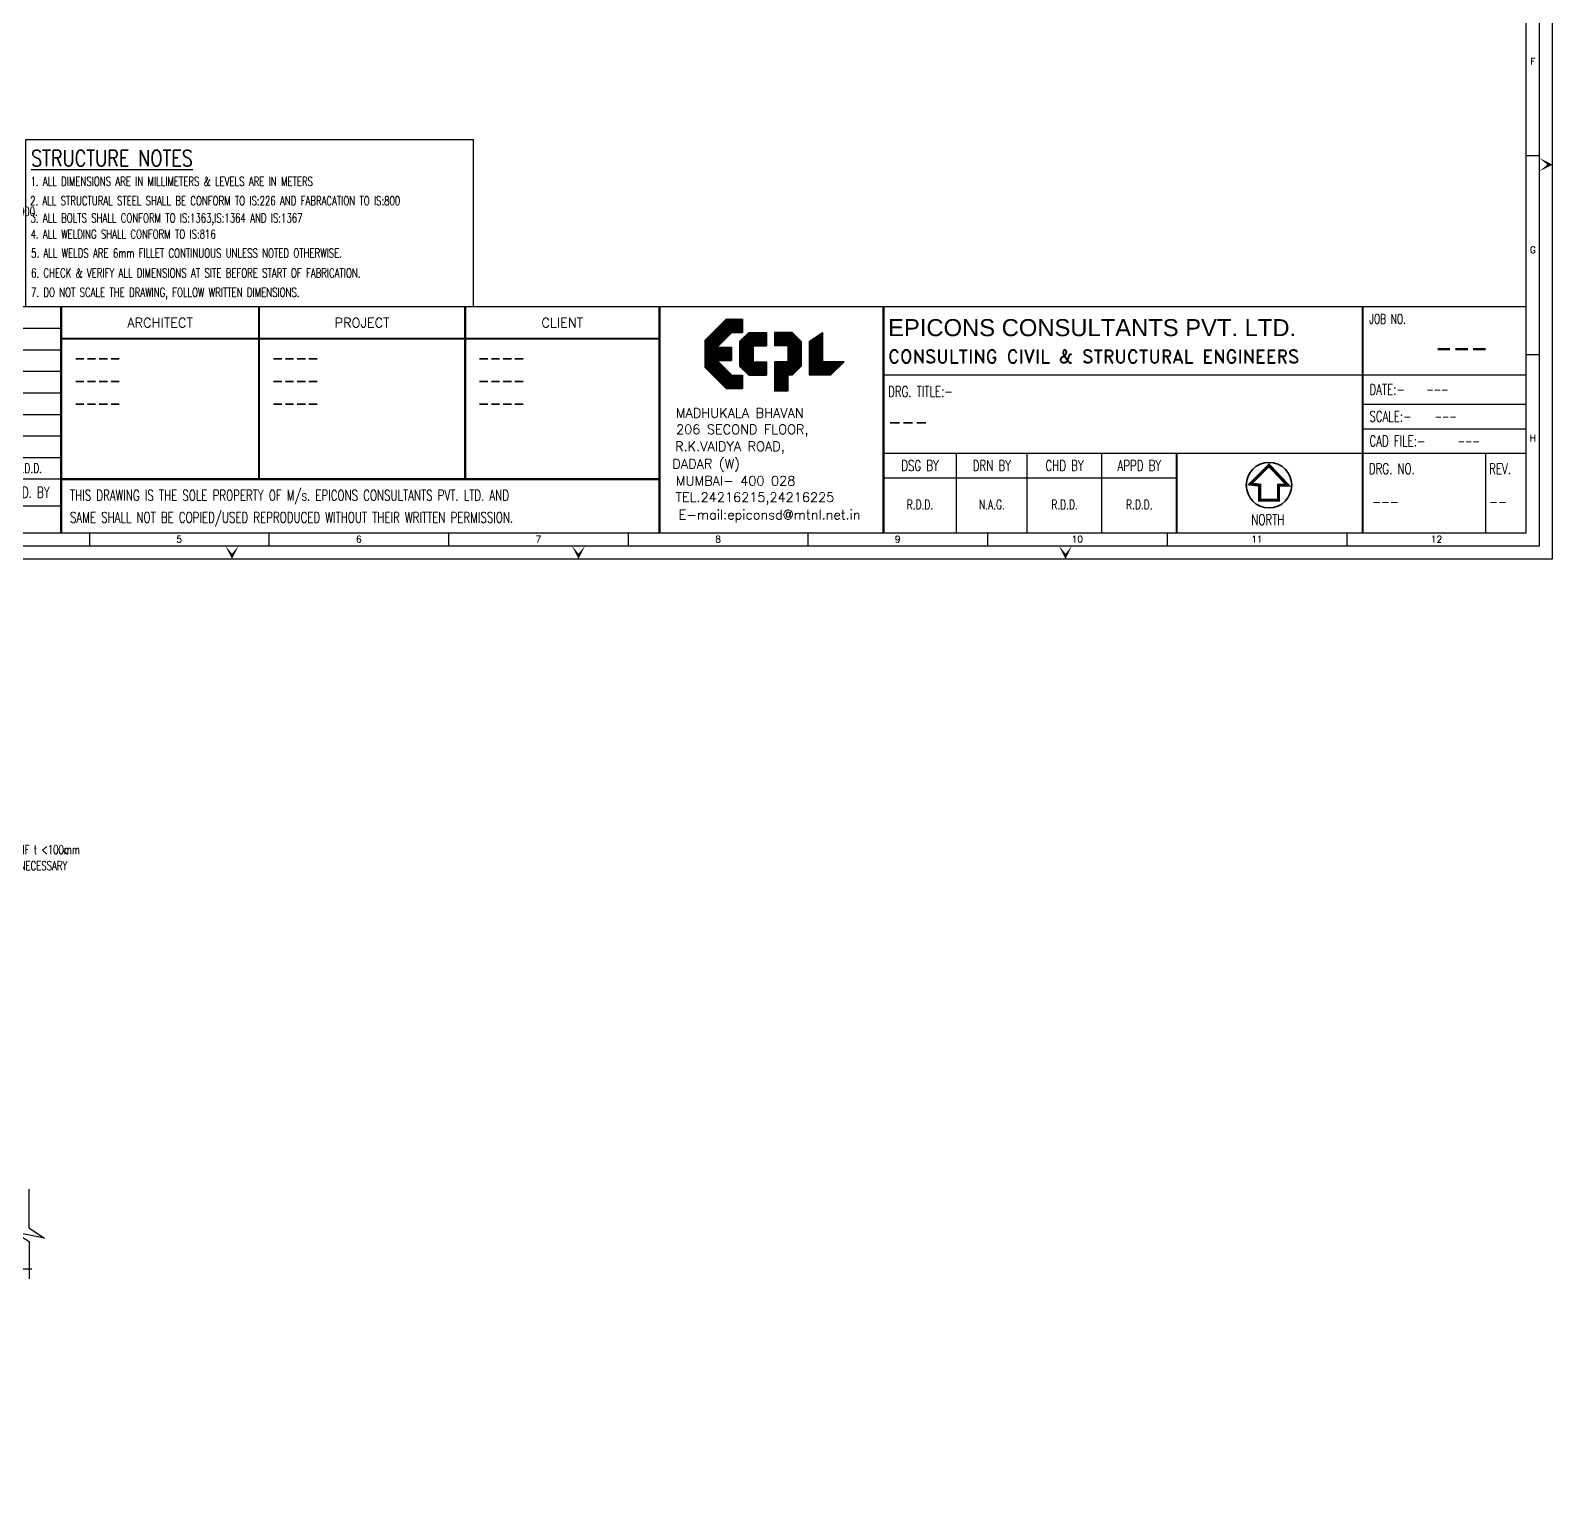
# Model space of a CAD drawing. Header units: inches. Extents: x 61991 to 161106, y 29687 to 64402.
# Drawn here: x 67767 to 69298, y 35066 to 36550 of the extents above; entities that cross this region are included whole.
import ezdxf
from ezdxf.enums import TextEntityAlignment as Align

# ---------------------------------------------------------------- set-up
doc = ezdxf.new("R2010")
doc.units = ezdxf.units.IN
doc.header["$MEASUREMENT"] = 0
doc.header["$PDMODE"] = 2
for name, color, linetype in [('5CONCYAN', 4, 'Continuous'), ('dim', 5, 'Continuous'), ('LINE CUT', 8, 'Continuous'), ('PNA', 8, 'Continuous'), ('text', 4, 'Continuous'), ('TEXT (SHEET)', 4, 'Continuous'), ('TEXT MIDIUM', 2, 'Continuous'), ('TEXT NORMAL', 4, 'Continuous'), ('title', 6, 'Continuous')]:
    doc.layers.add(name, color=color, linetype=linetype)
doc.styles.add('ROMAND', font='ROMAND.shx', dxfattribs={"width": 0.8, "height": 225})
doc.styles.add('ROMANS', font='R.SHX', dxfattribs={"width": 0.7})
doc.styles.add('ROMANT', font='ARIAL.TTF')
doc.dimstyles.new('DIM96', dxfattribs={"dimscale": 0, "dimtxt": 9, "dimasz": 9, "dimexe": 4, "dimexo": 4, "dimgap": 4, "dimtad": 1, "dimdec": 0, "dimzin": 1, "dimdsep": 46, "dimlunit": 4, "dimtxsty": 'ROMANS', "dimcen": 0, "dimclrd": 5, "dimclre": 5, "dimclrt": 4, "dimadec": 0, "dimazin": 0, "dimtfac": 1, "dimtdec": 0, "dimtix": 1, "dimtmove": 2, "dimatfit": 3, "dimfxl": 0, "dimfrac": 1, "dimtzin": 0, "dimlwd": -1, "dimlwe": -1, "dimarcsym": 0})

# ---------------------------------------------------------------- blocks, each defined once
blk = doc.blocks.new('FOLDER')
at = {"layer": 'PNA'}
for points in [[(-1250, 2500), (0, 0), (0, 1000)], [(1250, 2500), (0, 0), (0, 1000)]]:
    blk.add_solid(points, dxfattribs=at)
blk = doc.blocks.new('*X3')
at = {"color": 0}
for p, q in [((97993, 4849), (98484, 5340)), ((97993, 4867), (98466, 5340)), ((97993, 4885), (98448, 5340)), ((97993, 4902), (98431, 5340)), ((97993, 4920), (98413, 5340)), ((97993, 4938), (98395, 5340)), ((97993, 4955), (98378, 5340)), ((97993, 4973), (98360, 5340)), ((97993, 4991), (98342, 5340)), ((97993, 5008), (98325, 5340)), ((97993, 5026), (98307, 5340)), ((97993, 5044), (98289, 5340)), ((97993, 5061), (98272, 5340)), ((97993, 5079), (98254, 5340)), ((97993, 5097), (98236, 5340)), ((97993, 5114), (98219, 5340)), ((97993, 5132), (98201, 5340)), ((97993, 5150), (98183, 5340)), ((97993, 5167), (98166, 5340)), ((98251, 5090), (98493, 5332)), ((98269, 5090), (98493, 5314)), ((98287, 5090), (98493, 5296)), ((98305, 5090), (98493, 5279)), ((98322, 5090), (98493, 5261)), ((98340, 5090), (98493, 5243)), ((98358, 5090), (98493, 5225)), ((98375, 5090), (98493, 5208)), ((98393, 5090), (98493, 5190)), ((98411, 5090), (98493, 5172)), ((98428, 5090), (98493, 5155)), ((98446, 5090), (98493, 5137)), ((98464, 5090), (98493, 5119)), ((98643, 5093), (98890, 5340)), ((98643, 5110), (98873, 5340)), ((98643, 5128), (98855, 5340)), ((98643, 5146), (98837, 5340)), ((98643, 5163), (98820, 5340)), ((98643, 5181), (98802, 5340)), ((98643, 5199), (98784, 5340)), ((98643, 5216), (98767, 5340)), ((98643, 5234), (98749, 5340)), ((98643, 5252), (98731, 5340)), ((98643, 5269), (98714, 5340)), ((98643, 5287), (98696, 5340)), ((98643, 5305), (98678, 5340)), ((98643, 5322), (98661, 5340)), ((98658, 5090), (98908, 5340)), ((98676, 5090), (98926, 5340)), ((98693, 5090), (98943, 5340)), ((98711, 5090), (98961, 5340)), ((98729, 5090), (98976, 5337)), ((98746, 5090), (98984, 5328)), ((98764, 5090), (98993, 5319)), ((98782, 5090), (99002, 5310)), ((98799, 5090), (99011, 5302)), ((98817, 5090), (99020, 5293)), ((98835, 5090), (99029, 5284)), ((98853, 5090), (99037, 5275)), ((98870, 5090), (99046, 5266)), ((98888, 5090), (99055, 5257)), ((98893, 5077), (99064, 5249)), ((98893, 5060), (99073, 5240)), ((98893, 5042), (99082, 5231)), ((98893, 5024), (99090, 5222)), ((98893, 5007), (99099, 5213)), ((98893, 4989), (99108, 5204)), ((98893, 4971), (99117, 5196)), ((98893, 4954), (99126, 5187)), ((98893, 4936), (99135, 5178)), ((98893, 4918), (99143, 5168)), ((98893, 4901), (99143, 5151)), ((98893, 4883), (99143, 5133)), ((99293, 5089), (99543, 5339)), ((99293, 5071), (99543, 5321)), ((99293, 5106), (99492, 5306)), ((99293, 5053), (99543, 5303)), ((99293, 5036), (99543, 5286)), ((99293, 5124), (99437, 5268)), ((99293, 5018), (99543, 5268)), ((99293, 5000), (99543, 5250)), ((99293, 4982), (99543, 5232)), ((99293, 5142), (99381, 5230)), ((99293, 4965), (99543, 5215)), ((99293, 4947), (99543, 5197)), ((99293, 5159), (99326, 5192)), ((99293, 4929), (99543, 5179)), ((99293, 4912), (99543, 5162)), ((99293, 4894), (99543, 5144)), ((99293, 4876), (99543, 5126)), ((97993, 4832), (98243, 5082)), ((97993, 4814), (98243, 5064)), ((97993, 4796), (98243, 5046)), ((97993, 4779), (98243, 5029)), ((97993, 4761), (98243, 5011)), ((97993, 4743), (98243, 4993)), ((97993, 4725), (98243, 4975)), ((97994, 4709), (98243, 4958)), ((98003, 4700), (98243, 4940)), ((98012, 4692), (98243, 4922)), ((98021, 4683), (98243, 4905)), ((98030, 4674), (98243, 4887)), ((98038, 4665), (98243, 4869)), ((98047, 4656), (98243, 4852)), ((98481, 5090), (98493, 5102)), ((98643, 4527), (99143, 5027)), ((98643, 4509), (99143, 5009)), ((98643, 4492), (99143, 4992)), ((98643, 4474), (99143, 4974)), ((98643, 4456), (99143, 4956)), ((98643, 4439), (99143, 4939)), ((98643, 4421), (99143, 4921)), ((98643, 4403), (99143, 4903)), ((98643, 4386), (99143, 4886)), ((98643, 4368), (99143, 4868)), ((98643, 4350), (99143, 4850)), ((98893, 4865), (99143, 5115)), ((98893, 4848), (99143, 5098)), ((98893, 4830), (99143, 5080)), ((98893, 4812), (99143, 5062)), ((98893, 4795), (99143, 5045)), ((99293, 4859), (99543, 5109)), ((99293, 4841), (99543, 5091)), ((99293, 4823), (99543, 5073)), ((99293, 4806), (99543, 5056)), ((99293, 4788), (99543, 5038)), ((99293, 4770), (99543, 5020)), ((99293, 4753), (99543, 5003)), ((99293, 4735), (99543, 4985)), ((99293, 4717), (99543, 4967)), ((99293, 4700), (99543, 4950)), ((99293, 4682), (99543, 4932)), ((99293, 4664), (99543, 4914)), ((99293, 4647), (99543, 4897)), ((99293, 4629), (99543, 4879)), ((99293, 4611), (99543, 4861)), ((99293, 4594), (99543, 4844)), ((98056, 4647), (98243, 4834)), ((98065, 4639), (98243, 4816)), ((98074, 4630), (98243, 4799)), ((98083, 4621), (98252, 4790)), ((98092, 4612), (98270, 4790)), ((98100, 4603), (98287, 4790)), ((98109, 4594), (98305, 4790)), ((98118, 4585), (98323, 4790)), ((98127, 4577), (98340, 4790)), ((98136, 4568), (98358, 4790)), ((98145, 4559), (98376, 4790)), ((98153, 4550), (98393, 4790)), ((98162, 4541), (98411, 4790)), ((98179, 4540), (98429, 4790)), ((98196, 4540), (98446, 4790)), ((98214, 4540), (98464, 4790)), ((98232, 4540), (98482, 4790)), ((98249, 4540), (98493, 4784)), ((98267, 4540), (98493, 4766)), ((98285, 4540), (98493, 4748)), ((98303, 4540), (98493, 4730)), ((98320, 4540), (98493, 4713)), ((98338, 4540), (98493, 4695)), ((98356, 4540), (98493, 4677)), ((98373, 4540), (98493, 4660)), ((98391, 4540), (98493, 4642)), ((98409, 4540), (98493, 4624)), ((98426, 4540), (98493, 4607)), ((98444, 4540), (98493, 4589)), ((98462, 4540), (98493, 4571)), ((98479, 4540), (98493, 4554)), ((98643, 4332), (99143, 4832)), ((98643, 4315), (99143, 4815)), ((98643, 4297), (99143, 4797)), ((98643, 4545), (98888, 4790)), ((98643, 4562), (98871, 4790)), ((98643, 4580), (98853, 4790)), ((98643, 4598), (98835, 4790)), ((98643, 4615), (98818, 4790)), ((98643, 4633), (98800, 4790)), ((98643, 4651), (98782, 4790)), ((98643, 4668), (98765, 4790)), ((98643, 4686), (98747, 4790)), ((98643, 4704), (98729, 4790)), ((98643, 4721), (98712, 4790)), ((98643, 4739), (98694, 4790)), ((98643, 4757), (98676, 4790)), ((98643, 4774), (98659, 4790)), ((98904, 4540), (99143, 4779)), ((98921, 4540), (99143, 4762)), ((98939, 4540), (99143, 4744)), ((98957, 4540), (99143, 4726)), ((99292, 4540), (99542, 4790)), ((99293, 4576), (99543, 4826)), ((99293, 4558), (99543, 4808)), ((99310, 4540), (99560, 4790)), ((99328, 4540), (99578, 4790)), ((99345, 4540), (99595, 4790)), ((99363, 4540), (99613, 4790)), ((99381, 4540), (99631, 4790)), ((99399, 4540), (99649, 4790)), ((99416, 4540), (99666, 4790)), ((99434, 4540), (99684, 4790)), ((99452, 4540), (99702, 4790)), ((99469, 4540), (99719, 4790)), ((99487, 4540), (99737, 4790)), ((99505, 4540), (99755, 4790)), ((99522, 4540), (99772, 4790)), ((99540, 4540), (99790, 4790)), ((99558, 4540), (99808, 4790)), ((99575, 4540), (99825, 4790)), ((99593, 4540), (99843, 4790)), ((99611, 4540), (99861, 4790)), ((99628, 4540), (99878, 4790)), ((99646, 4540), (99896, 4790)), ((99664, 4540), (99914, 4790)), ((99681, 4540), (99931, 4790)), ((98643, 4279), (98893, 4529)), ((98643, 4262), (98893, 4512)), ((98643, 4244), (98893, 4494)), ((98657, 4240), (98893, 4476)), ((98674, 4240), (98893, 4459)), ((98692, 4240), (98893, 4441)), ((98710, 4240), (98893, 4423)), ((98727, 4240), (98893, 4406)), ((98745, 4240), (98893, 4388)), ((98763, 4240), (98893, 4370)), ((98780, 4240), (98893, 4353)), ((98798, 4240), (98893, 4335)), ((98816, 4240), (98893, 4317)), ((98833, 4240), (98893, 4300)), ((98851, 4240), (98893, 4282)), ((98869, 4240), (98893, 4264)), ((98886, 4240), (98893, 4247))]:
    blk.add_line(p, q, dxfattribs=at)
blk = doc.blocks.new('*X2')
at = {"color": 0}
for p, q in [((97343, 4906), (98027, 5590)), ((97343, 4924), (98009, 5590)), ((97343, 4942), (97991, 5590)), ((97343, 4959), (97974, 5590)), ((97343, 4977), (97956, 5590)), ((97343, 4995), (97938, 5590)), ((97343, 5012), (97921, 5590)), ((97343, 5030), (97903, 5590)), ((97343, 5048), (97885, 5590)), ((97343, 5065), (97868, 5590)), ((97343, 5083), (97850, 5590)), ((97343, 5101), (97832, 5590)), ((97343, 5118), (97815, 5590)), ((97343, 5136), (97797, 5590)), ((97343, 5154), (97779, 5590)), ((97343, 5171), (97762, 5590)), ((97343, 5189), (97744, 5590)), ((97343, 4889), (98043, 5589)), ((97343, 4871), (98043, 5571)), ((97343, 4853), (98043, 5553)), ((97847, 5340), (98043, 5536)), ((97865, 5340), (98043, 5518)), ((97883, 5340), (98043, 5500)), ((97900, 5340), (98043, 5483)), ((97918, 5340), (98043, 5465)), ((97936, 5340), (98043, 5447)), ((97953, 5340), (98043, 5430)), ((97971, 5340), (98043, 5412)), ((97989, 5340), (98043, 5394)), ((98007, 5340), (98043, 5377)), ((98024, 5340), (98043, 5359)), ((98042, 5340), (98043, 5341)), ((97343, 4694), (97714, 5065)), ((97343, 4712), (97696, 5065)), ((97343, 4730), (97678, 5065)), ((97343, 4747), (97661, 5065)), ((97343, 4765), (97643, 5065)), ((97343, 4783), (97625, 5065)), ((97343, 4800), (97608, 5065)), ((97343, 4818), (97590, 5065)), ((97343, 4836), (97572, 5065)), ((97350, 4683), (97732, 5065)), ((97359, 4674), (97749, 5065)), ((97367, 4666), (97767, 5065)), ((97376, 4657), (97785, 5065)), ((97385, 4648), (97802, 5065)), ((97394, 4639), (97820, 5065)), ((97588, 4815), (97838, 5065)), ((97605, 4815), (97843, 5053)), ((97623, 4815), (97843, 5035)), ((97641, 4815), (97843, 5017)), ((97658, 4815), (97843, 5000)), ((97676, 4815), (97843, 4982)), ((97694, 4815), (97843, 4964)), ((97711, 4815), (97843, 4947)), ((97729, 4815), (97843, 4929)), ((97747, 4815), (97843, 4911)), ((97764, 4815), (97843, 4894)), ((97782, 4815), (97843, 4876)), ((97800, 4815), (97843, 4858)), ((97817, 4815), (97843, 4841)), ((97403, 4630), (97579, 4807)), ((97412, 4621), (97588, 4798)), ((97420, 4613), (97597, 4789)), ((97429, 4604), (97606, 4781)), ((97438, 4595), (97615, 4772)), ((97447, 4586), (97624, 4763)), ((97456, 4577), (97633, 4754)), ((97465, 4568), (97641, 4745)), ((97473, 4560), (97650, 4736)), ((97482, 4551), (97659, 4728)), ((97491, 4542), (97668, 4719)), ((97500, 4533), (97677, 4710)), ((97509, 4524), (97686, 4701)), ((97518, 4515), (97694, 4692)), ((97526, 4507), (97703, 4683)), ((97535, 4498), (97712, 4674)), ((97544, 4489), (97721, 4666)), ((97553, 4480), (97730, 4657)), ((97562, 4471), (97739, 4648)), ((97571, 4462), (97747, 4639)), ((97579, 4454), (97756, 4630)), ((97588, 4445), (97765, 4621)), ((97597, 4436), (97774, 4613)), ((97606, 4427), (97783, 4604)), ((97615, 4418), (97792, 4595)), ((97624, 4409), (97800, 4586)), ((97633, 4400), (97809, 4577)), ((97641, 4392), (97818, 4568)), ((97650, 4383), (97827, 4560)), ((97659, 4374), (97836, 4551)), ((97835, 4815), (97843, 4823)), ((97668, 4365), (97845, 4542)), ((97677, 4356), (97861, 4540)), ((97686, 4347), (97878, 4540)), ((97694, 4339), (97896, 4540)), ((97703, 4330), (97914, 4540)), ((97712, 4321), (97931, 4540)), ((97721, 4312), (97949, 4540)), ((97730, 4303), (97967, 4540)), ((97739, 4294), (97984, 4540)), ((97752, 4290), (98002, 4540)), ((97770, 4290), (98020, 4540)), ((97787, 4290), (98037, 4540)), ((97805, 4290), (98043, 4528)), ((97823, 4290), (98043, 4510)), ((97840, 4290), (98043, 4493)), ((97858, 4290), (98043, 4475)), ((97876, 4290), (98043, 4457)), ((97893, 4290), (98043, 4440)), ((97911, 4290), (98043, 4422)), ((97929, 4290), (98043, 4404)), ((97946, 4290), (98043, 4387)), ((97964, 4290), (98043, 4369)), ((97982, 4290), (98043, 4351)), ((97999, 4290), (98043, 4334)), ((98017, 4290), (98043, 4316)), ((98035, 4290), (98043, 4298))]:
    blk.add_line(p, q, dxfattribs=at)
blk = doc.blocks.new('A$C7F8D7C2E')
at = {"layer": '5CONCYAN'}
for p, q in [((0, 13.45), (5.66, 19.11)), ((5.66, 19.11), (9.91, 19.11)), ((9.91, 19.11), (9.91, 15.57)), ((0, 13.45), (0, 6.37)), ((3.24, 11.68), (7.13, 15.57)), ((7.13, 15.57), (9.91, 15.57)), ((9.2, 13.16), (11.62, 15.57)), ((9.2, 13.16), (9.2, 6.66)), ((11.62, 15.57), (16.28, 15.57)), ((16.28, 15.57), (16.28, 12.03)), ((23.07, 15.57), (18.41, 15.57)), ((18.41, 15.57), (18.41, 12.03)), ((25.48, 13.16), (23.07, 15.57)), ((25.48, 13.16), (25.48, 6.66)), ((27.61, 13.16), (31.15, 15.57)), ((27.61, 13.16), (27.61, 4.25)), ((31.15, 15.57), (31.15, 7.79)), ((3.24, 11.68), (7.08, 11.68)), ((3.24, 8.14), (7.08, 8.14)), ((3.24, 8.14), (7.13, 4.25)), ((7.08, 11.68), (7.08, 8.14)), ((12.74, 12.03), (16.28, 12.03)), ((12.74, 12.03), (12.74, 7.79)), ((21.95, 12.03), (18.41, 12.03)), ((21.95, 12.03), (21.95, 7.79)), ((0, 6.37), (5.66, 0.71)), ((7.13, 4.25), (9.91, 4.25)), ((9.2, 6.66), (11.62, 4.25)), ((9.91, 4.25), (9.91, 0.71)), ((11.62, 4.25), (16.28, 4.25)), ((12.74, 7.79), (16.28, 7.79)), ((16.28, 7.79), (16.28, 4.25)), ((21.95, 7.79), (18.41, 7.79)), ((18.41, 7.79), (18.41, 0)), ((21.95, 4.25), (21.95, 0)), ((23.07, 4.25), (21.95, 4.25)), ((25.48, 6.66), (23.07, 4.25)), ((33.27, 4.25), (27.61, 4.25)), ((36.81, 7.79), (31.15, 7.79)), ((36.81, 7.79), (33.27, 4.25)), ((5.66, 0.71), (9.91, 0.71)), ((21.95, 0), (18.41, 0))]:
    blk.add_line(p, q, dxfattribs=at)
at = {"layer": 'text', "xscale": 0.01415824915824916, "yscale": 0.01415824915824916, "zscale": 0.01415824915824916}
for name in ['*X2', '*X3']:
    blk.add_blockref(name, (-1378.2, -60.03), dxfattribs=at)
blk = doc.blocks.new('A$C015200A1')
at = {"layer": 'text', "color": 4, "style": 'ROMANS'}
for s, p in [('MADHUKALA BHAVAN', (21.25, -4.8)), ('206 SECOND FLOOR,', (21.9, -9.52)), ('R.K.VAIDYA ROAD,', (18.64, -14)), ('DADAR (W)', (12.33, -18.42)), ('MUMBAI- 400 028', (20.12, -22.73)), ('TEL.24216215,24216225', (25.23, -27.45)), ('E-mail:epiconsd@mtnl.net.in ', (29.98, -32.05))]:
    blk.add_text(s, height=2.5, dxfattribs=at).set_placement(p, align=Align.MIDDLE)
blk = doc.blocks.new('A2')
at = {"color": 1}
for p, q in [((58206, 7023), (1888, 7023)), ((41203, 5223), (58206, 5223)), ((41203, 3148), (58206, 3148)), ((1888, 2469), (19525, 2469)), ((41203, 2498), (48960, 2498)), ((1888, 1761), (19453, 1761))]:
    blk.add_line(p, q, dxfattribs=at)
at = {"color": 5, "linetype": 'ByBlock', "lineweight": -2}
for p, q in [((1888, 6453), (19453, 6453)), ((1888, 5884), (19453, 5884)), ((1888, 5315), (19453, 5315)), ((1888, 4746), (19453, 4746)), ((53877, 4448), (58206, 4448)), ((1888, 4176), (19453, 4176)), ((53877, 3798), (58206, 3798)), ((1888, 3607), (19453, 3607)), ((1888, 3038), (19453, 3038)), ((43137, 1048), (43137, 3148)), ((45004, 1048), (45004, 3148)), ((46982, 1048), (46982, 3148)), ((57123, 3148), (57123, 1048))]:
    blk.add_line(p, q, dxfattribs=at)
at = {"flags": 128}
blk.add_lwpolyline([(499, 353), (58901, 353), (58901, 41647), (499, 41647)], close=True, dxfattribs=at)
at = {"color": 1, "const_width": 56.6}
for points in [[(19453, 1048), (19453, 7023)], [(24688, 2464), (24688, 7023)], [(30137, 2464), (30137, 7023)], [(35279, 1048), (35279, 7023)], [(41203, 1048), (41203, 7023)], [(53877, 1048), (53877, 7023)], [(19453, 6176), (35279, 6176)], [(48960, 1048), (48960, 3148)], [(19453, 2464), (35279, 2464)]]:
    blk.add_lwpolyline(points, dxfattribs=at)
at = {"layer": 'PNA'}
for p, q in [((58206, 11022), (58553, 11022)), ((58206, 5762), (58553, 5762)), ((20198, 1048), (20198, 700)), ((24949, 1048), (24949, 700)), ((29700, 1048), (29700, 700)), ((34451, 1048), (34451, 700)), ((39202, 1048), (39202, 700)), ((43953, 1048), (43953, 700)), ((48704, 1048), (48704, 700)), ((53455, 1048), (53455, 700))]:
    blk.add_line(p, q, dxfattribs=at)
at = {"layer": 'PNA', "color": 1}
for points in [[(1194, 700), (58553, 700), (58553, 41277), (1194, 41277)], [(1888, 1048), (58206, 1048), (58206, 40930), (1888, 40930)]]:
    blk.add_lwpolyline(points, close=True, dxfattribs=at)
at = {"layer": 'PNA', "xscale": 0.1388848683545802, "yscale": 0.1388848683545802, "zscale": 0.1388848683499727, "rotation": 90}
blk.add_blockref('FOLDER', (58901, 10779), dxfattribs=at)
at = {"layer": 'PNA', "xscale": 0.1388848686693223, "yscale": 0.1388848683545802, "zscale": 0.1388848683499727}
for p in [(23971, 353), (33137, 353), (46019, 353)]:
    blk.add_blockref('FOLDER', p, dxfattribs=at)
at = {"layer": 'TEXT (SHEET)', "xscale": 100, "yscale": 100, "zscale": 100}
blk.add_blockref('A$C7F8D7C2E', (36479, 4787), dxfattribs=at)
at = {"layer": 'TEXT (SHEET)', "linetype": 'ByBlock', "lineweight": -2, "xscale": 100, "yscale": 100, "zscale": 100}
blk.add_blockref('A$C015200A1', (35279, 4694), dxfattribs=at)
at = {"layer": 'PNA', "style": 'ROMANS'}
for s, height, p in [('F', 174, (58380, 13512)), ('G', 174, (58380, 8530)), ('H', 174, (58380, 3548)), ('5', 174, (22574, 874)), ('6', 174, (27325, 874)), ('7', 174, (32076, 874)), ('8', 174, (36827, 874)), ('9', 174, (41578, 874)), ('10', 173.6, (46329, 874)), ('11', 173.6, (51080, 874)), ('12', 173.6, (55831, 874))]:
    blk.add_text(s, height=height, dxfattribs=at).set_placement(p, align=Align.MIDDLE)
at = {"layer": 'TEXT (SHEET)', "style": 'ROMANS', "width": 0.7}
for s, height, p in [('JOB NO.', 250, (54056, 6700)), ('DRG. TITLE:-', 283.16, (41326, 4781)), ('DATE:-', 283.2, (54056, 4835)), ('SCALE:-', 283.2, (54056, 4123)), ('CAD FILE:-', 283.2, (54056, 3473)), ('DRG. NO. ', 283.2, (54042, 2739)), ('REV.', 283.2, (57223, 2739))]:
    blk.add_text(s, height=height, dxfattribs=at).set_placement(p, align=Align.MIDDLE_LEFT)
at = {"layer": 'TEXT (SHEET)', "style": 'ROMAND'}
blk.add_text('CONSULTING CIVIL & STRUCTURAL ENGINEERS', height=350, dxfattribs=at).set_placement((41326, 5708), align=Align.MIDDLE_LEFT)
at = {"layer": 'TEXT (SHEET)', "style": 'ROMANS', "width": 0.7}
for s, p in [('DSG BY', (42170, 2823)), ('DRN BY', (44070, 2823)), ('CHD BY', (45993, 2823)), ('APPD BY', (47971, 2823)), ('CHD. BY', (18598, 2115)), ('NORTH', (51370, 1390))]:
    blk.add_text(s, height=283.2, dxfattribs=at).set_placement(p, align=Align.MIDDLE_CENTER)
for s, p in [('THIS DRAWING IS THE SOLE PROPERTY OF M/s. EPICONS CONSULTANTS PVT. LTD. AND', (19686, 1896)), ('SAME SHALL NOT BE COPIED/USED REPRODUCED WITHOUT THEIR WRITTEN PERMISSION.', (19686, 1310))]:
    blk.add_text(s, height=283.16, dxfattribs=at).set_placement(p)
at = {"layer": 'TEXT MIDIUM', "style": 'ROMANS'}
for s, p in [('ARCHITECT', (22070, 6600)), ('PROJECT', (27413, 6600)), ('CLIENT', (32708, 6600))]:
    blk.add_text(s, height=250, dxfattribs=at).set_placement(p, align=Align.MIDDLE_CENTER)
at = {"layer": 'title', "color": 1, "style": 'ROMANT'}
blk.add_text('EPICONS CONSULTANTS PVT. LTD.', height=450, dxfattribs=at).set_placement((41326, 6470), align=Align.MIDDLE_LEFT)
blk = doc.blocks.new('*D246')
at = {"layer": 'Defpoints', "color": 0, "transparency": 16777216}
for p in [(67725, 35304.2), (67772.5, 35304.2), (67598.5, 35224.8)]:
    blk.add_point(p, dxfattribs=at)
at = {"layer": 'dim', "color": 5, "transparency": 16777216}
for p, q in [((67768.5, 35304.2), (67721, 35304.2)), ((67725, 35295.2), (67725, 35286.2)), ((67725, 35233.8), (67725, 35261.1)), ((67602.5, 35224.8), (67729, 35224.8))]:
    blk.add_line(p, q, dxfattribs=at)
for points in [[(67723.5, 35295.2), (67726.5, 35295.2), (67725, 35304.2)], [(67723.5, 35233.8), (67726.5, 35233.8), (67725, 35224.8)]]:
    blk.add_solid(points, dxfattribs=at)
at = {"layer": 'dim', "color": 4, "transparency": 16777216, "insert": (67725, 35273.6), "char_height": 9, "attachment_point": 5, "rotation": 90, "style": 'ROMANS'}
blk.add_mtext('H/3', dxfattribs=at)
blk = doc.blocks.new('*D249')
at = {"layer": 'Defpoints', "color": 0, "transparency": 16777216}
for p in [(67755, 35304.2), (67769.1, 35304.2), (67659.5, 35066.4)]:
    blk.add_point(p, dxfattribs=at)
at = {"layer": 'dim', "color": 5, "transparency": 16777216}
for p, q in [((67765.1, 35304.2), (67751, 35304.2)), ((67755, 35075.4), (67755, 35295.2)), ((67663.5, 35066.4), (67759, 35066.4))]:
    blk.add_line(p, q, dxfattribs=at)
for points in [[(67753.5, 35295.2), (67756.5, 35295.2), (67755, 35304.2)], [(67753.5, 35075.4), (67756.5, 35075.4), (67755, 35066.4)]]:
    blk.add_solid(points, dxfattribs=at)
at = {"layer": 'dim', "color": 4, "transparency": 16777216, "insert": (67746.5, 35185.3), "char_height": 9, "attachment_point": 5, "rotation": 90, "style": 'ROMANS'}
blk.add_mtext('H ', dxfattribs=at)

msp = doc.modelspace()

# ---------------------------------------------------------------- linework, layer by layer
at = {"layer": 'LINE CUT', "flags": 128}
msp.add_lwpolyline([(67765.64207, 35384.41847), (67765.64207, 35345.75363), (67781.31747, 35335.06788), (67751.16242, 35341.22023), (67765.75358, 35331.82977), (67765.75358, 35294.46692)], dxfattribs=at)
at = {"layer": 'PNA', "color": 1}
msp.add_lwpolyline([(67762.4511, 36440.00206), (68212.32715, 36440.00206), (68212.32715, 36271.74708), (67762.4511, 36271.74708)], close=True, dxfattribs=at)
at = {"layer": 'TEXT NORMAL'}
msp.add_line((67800.392, 35724.60119), (67804.32971, 35721.42384), dxfattribs=at)
at = {"layer": 'title', "color": 1, "const_width": 3.20509}
msp.add_lwpolyline([(69012.82188, 36112.25405), (68994.04197, 36093.47413), (69003.33765, 36092.38105), (69003.33765, 36077.26504), (69022.30612, 36077.26504), (69022.30612, 36092.38105), (69031.6018, 36092.38105)], close=True, dxfattribs=at)
at = {"layer": 'title', "lineweight": 35}
msp.add_circle((69012.82188, 36092.38105), 22.89818, dxfattribs=at)

# ---------------------------------------------------------------- block references
at = {"xscale": 0.03802500000028886, "yscale": 0.03802500000028886, "zscale": 0.03802500000028886}
msp.add_blockref('A2', (67058.31658, 36004.71273), dxfattribs=at)

# ---------------------------------------------------------------- texts
at = {"color": 4, "char_height": 9, "attachment_point": 1, "style": 'ROMANS'}
for s, insert, width in [('{\\W0.7;1. ALL DIMENSIONS ARE IN MILLIMETERS & LEVELS ARE IN METERS}', (67767.20333, 36402.29871), 473.1159372), ('{\\W0.7;2. ALL STRUCTURAL STEEL SHALL BE CONFORM TO IS:226 AND FABRACATION TO IS:800}', (67766.71946, 36382.82065), 491.3142857), ('{\\W0.7;3. ALL BOLTS SHALL CONFORM TO IS:1363,IS:1364 AND IS:1367}', (67767.20333, 36365.47049), 473.1159372), ('{\\W0.7;4. ALL WELDING SHALL CONFORM TO IS:816}', (67767.20333, 36349.22707), 244.8), ('{\\W0.7;5. ALL WELDS ARE 6mm FILLET CONTINUOUS UNLESS NOTED OTHERWISE.}', (67767.72025, 36330.14097), 410.0571429), ('6. CHECK &{\\W0.7; VERIFY ALL DIMENSIONS AT SITE BEFORE START OF FABRICATION.}', (67767.72025, 36310.20589), 436.8), ('{\\W0.7;7. DO NOT SCALE THE DRAWING, FOLLOW WRITTEN DIMENSIONS.}', (67767.72025, 36290.72832), 354.1714286)]:
    msp.add_mtext(s, dxfattribs=dict(at, insert=insert, width=width))
at = {"layer": 'text', "color": 1, "style": 'ROMANS', "width": 0.7}
msp.add_text('---', height=22.815, dxfattribs=at).set_placement((69206.48703, 36230.82214), align=Align.MIDDLE_CENTER)
at = {"layer": 'text', "color": 2, "style": 'ROMANS', "width": 0.7}
for s, height, p in [('---', 9.50625, (69171.13024, 36188.56647)), ('---', 9.50625, (69179.34424, 36161.47366)), ('---', 9.50625, (69202.62279, 36136.75741)), ('---', 11.4075, (69116.62517, 36075.76447)), ('--', 11.4075, (69234.21319, 36075.76447))]:
    msp.add_text(s, height=height, dxfattribs=at).set_placement(p, align=Align.MIDDLE_LEFT)
at = {"layer": 'text', "color": 1, "style": 'ROMANS', "width": 0.7}
msp.add_text('---', height=17.11125, dxfattribs=at).set_placement((68629.74815, 36156.13962), align=Align.MIDDLE_LEFT)
at = {"layer": 'text', "color": 2, "style": 'ROMANS', "width": 0.7}
for s, p in [('R.D.D.', (67765.49746, 36109.41082)), ('R.D.D.', (68661.83844, 36072.83958)), ('N.A.G.', (68734.0933, 36072.83958)), ('R.D.D.', (68807.19026, 36072.83958)), ('R.D.D.', (68882.41191, 36072.83958))]:
    msp.add_text(s, height=9.50625, dxfattribs=at).set_placement(p, align=Align.MIDDLE_CENTER)
at = {"layer": 'TEXT MIDIUM', "style": 'ROMANS', "width": 0.7}
for p in [(67810.7756, 36220.5588), (68009.8234, 36220.5588), (68217.04312, 36220.5588), (67810.7756, 36197.7438), (68009.8234, 36197.7438), (68217.04312, 36197.7438), (67810.7756, 36174.9288), (68009.8234, 36174.9288), (68217.04312, 36174.9288)]:
    msp.add_text('----', height=15.21, dxfattribs=at).set_placement(p, align=Align.MIDDLE_LEFT)
at = {"layer": 'TEXT NORMAL', "style": 'ROMANS', "width": 0.7}
for s, p in [('IN SLOPE 1:6 (MAX) IF t <100mm', (67669.25, 35721.45184)), (' t >100mm PROVIDE NECESSARY', (67661.63701, 35705.21322))]:
    msp.add_text(s, height=9, dxfattribs=at).set_placement(p)
at = {"layer": 'TEXT NORMAL', "insert": (67134.53168, 36372.20059), "char_height": 9, "width": 618, "attachment_point": 1, "style": 'ROMANS'}
msp.add_mtext('\\pi-18,l18,t9;{\\W0.7;4. GRADE OF CONCRETE FOR R.C.C. SHALL BE M25 WITH MINIMUM CEMENT CONTENTS 300 Kg/m  AND MAXIMUN W/C RATIO  AS PER IS 456 : 2000.}', dxfattribs=at)
at = {"layer": 'title', "style": 'ROMANS', "width": 0.8}
msp.add_text('%%USTRUCTURE NOTES', height=16.2, dxfattribs=at).set_placement((67767.72838, 36412.97573))

# ---------------------------------------------------------------- dimensions: what is measured, and where the dimension line sits
at = {"layer": 'dim'}
dim = msp.add_linear_dim(base=(67725.01923, 35304.15203), p1=(67598.45784, 35224.77636), p2=(67772.4514, 35304.15203), angle=90, text='H/3', dimstyle='DIM96', override={"dimscale": 1}, dxfattribs=at)
dim.commit()
dim.dimension.update_dxf_attribs({"geometry": '*D246', "text_midpoint": (67725.01923, 35273.62715), "dimtype": 160})
dim = msp.add_linear_dim(base=(67755.04883, 35304.15192), p1=(67659.54523, 35066.37636), p2=(67769.11089, 35304.15192), angle=90, text='H ', dimstyle='DIM96', override={"dimscale": 1}, dxfattribs=at)
dim.commit()
dim.dimension.update_dxf_attribs({"geometry": '*D249', "text_midpoint": (67746.54883, 35185.26414)})

doc.saveas('drawing.dxf')
